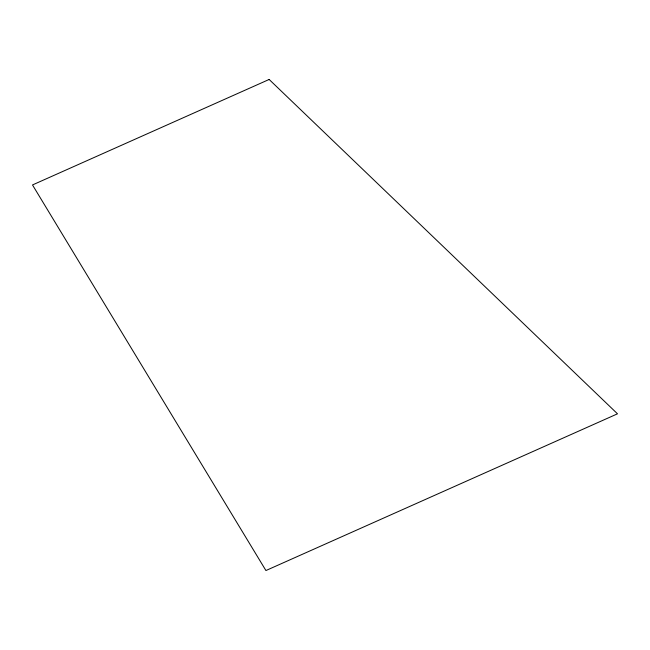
<?xml version="1.0" encoding="UTF-8"?>
<svg xmlns="http://www.w3.org/2000/svg" width="650" height="650" viewBox="0 0 650 650"><rect width="100%" height="100%" fill="white"/><g stroke="black" fill="none" stroke-linecap="round" stroke-linejoin="round"><path stroke-width="0.97" d="M269.141 79.462L32.5 184.949L265.923 570.538L617.5 413.814L269.141 79.462"/></g></svg>
